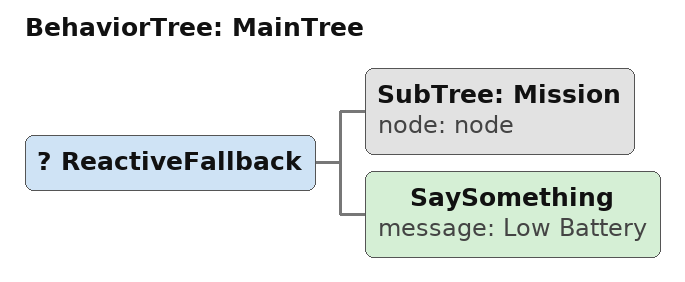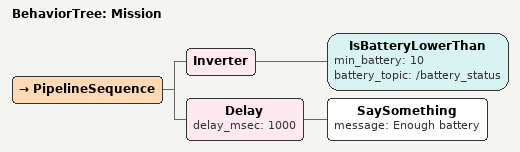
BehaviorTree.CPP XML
<root main_tree_to_execute="MainTree">
    <BehaviorTree ID="MainTree">
        <ReactiveFallback>
            <SubTree ID="Mission" node="node"/>
            <SaySomething message="Low Battery"/>
        </ReactiveFallback>
    </BehaviorTree>

    <BehaviorTree ID="Mission">
        <PipelineSequence>
            <Inverter>
                <IsBatteryLowerThan min_battery="10" battery_topic="/battery_status"/>
            </Inverter>
            <Delay delay_msec="1000">
                <SaySomething message="Enough battery"/>
            </Delay>
        </PipelineSequence>
    </BehaviorTree>
</root>
